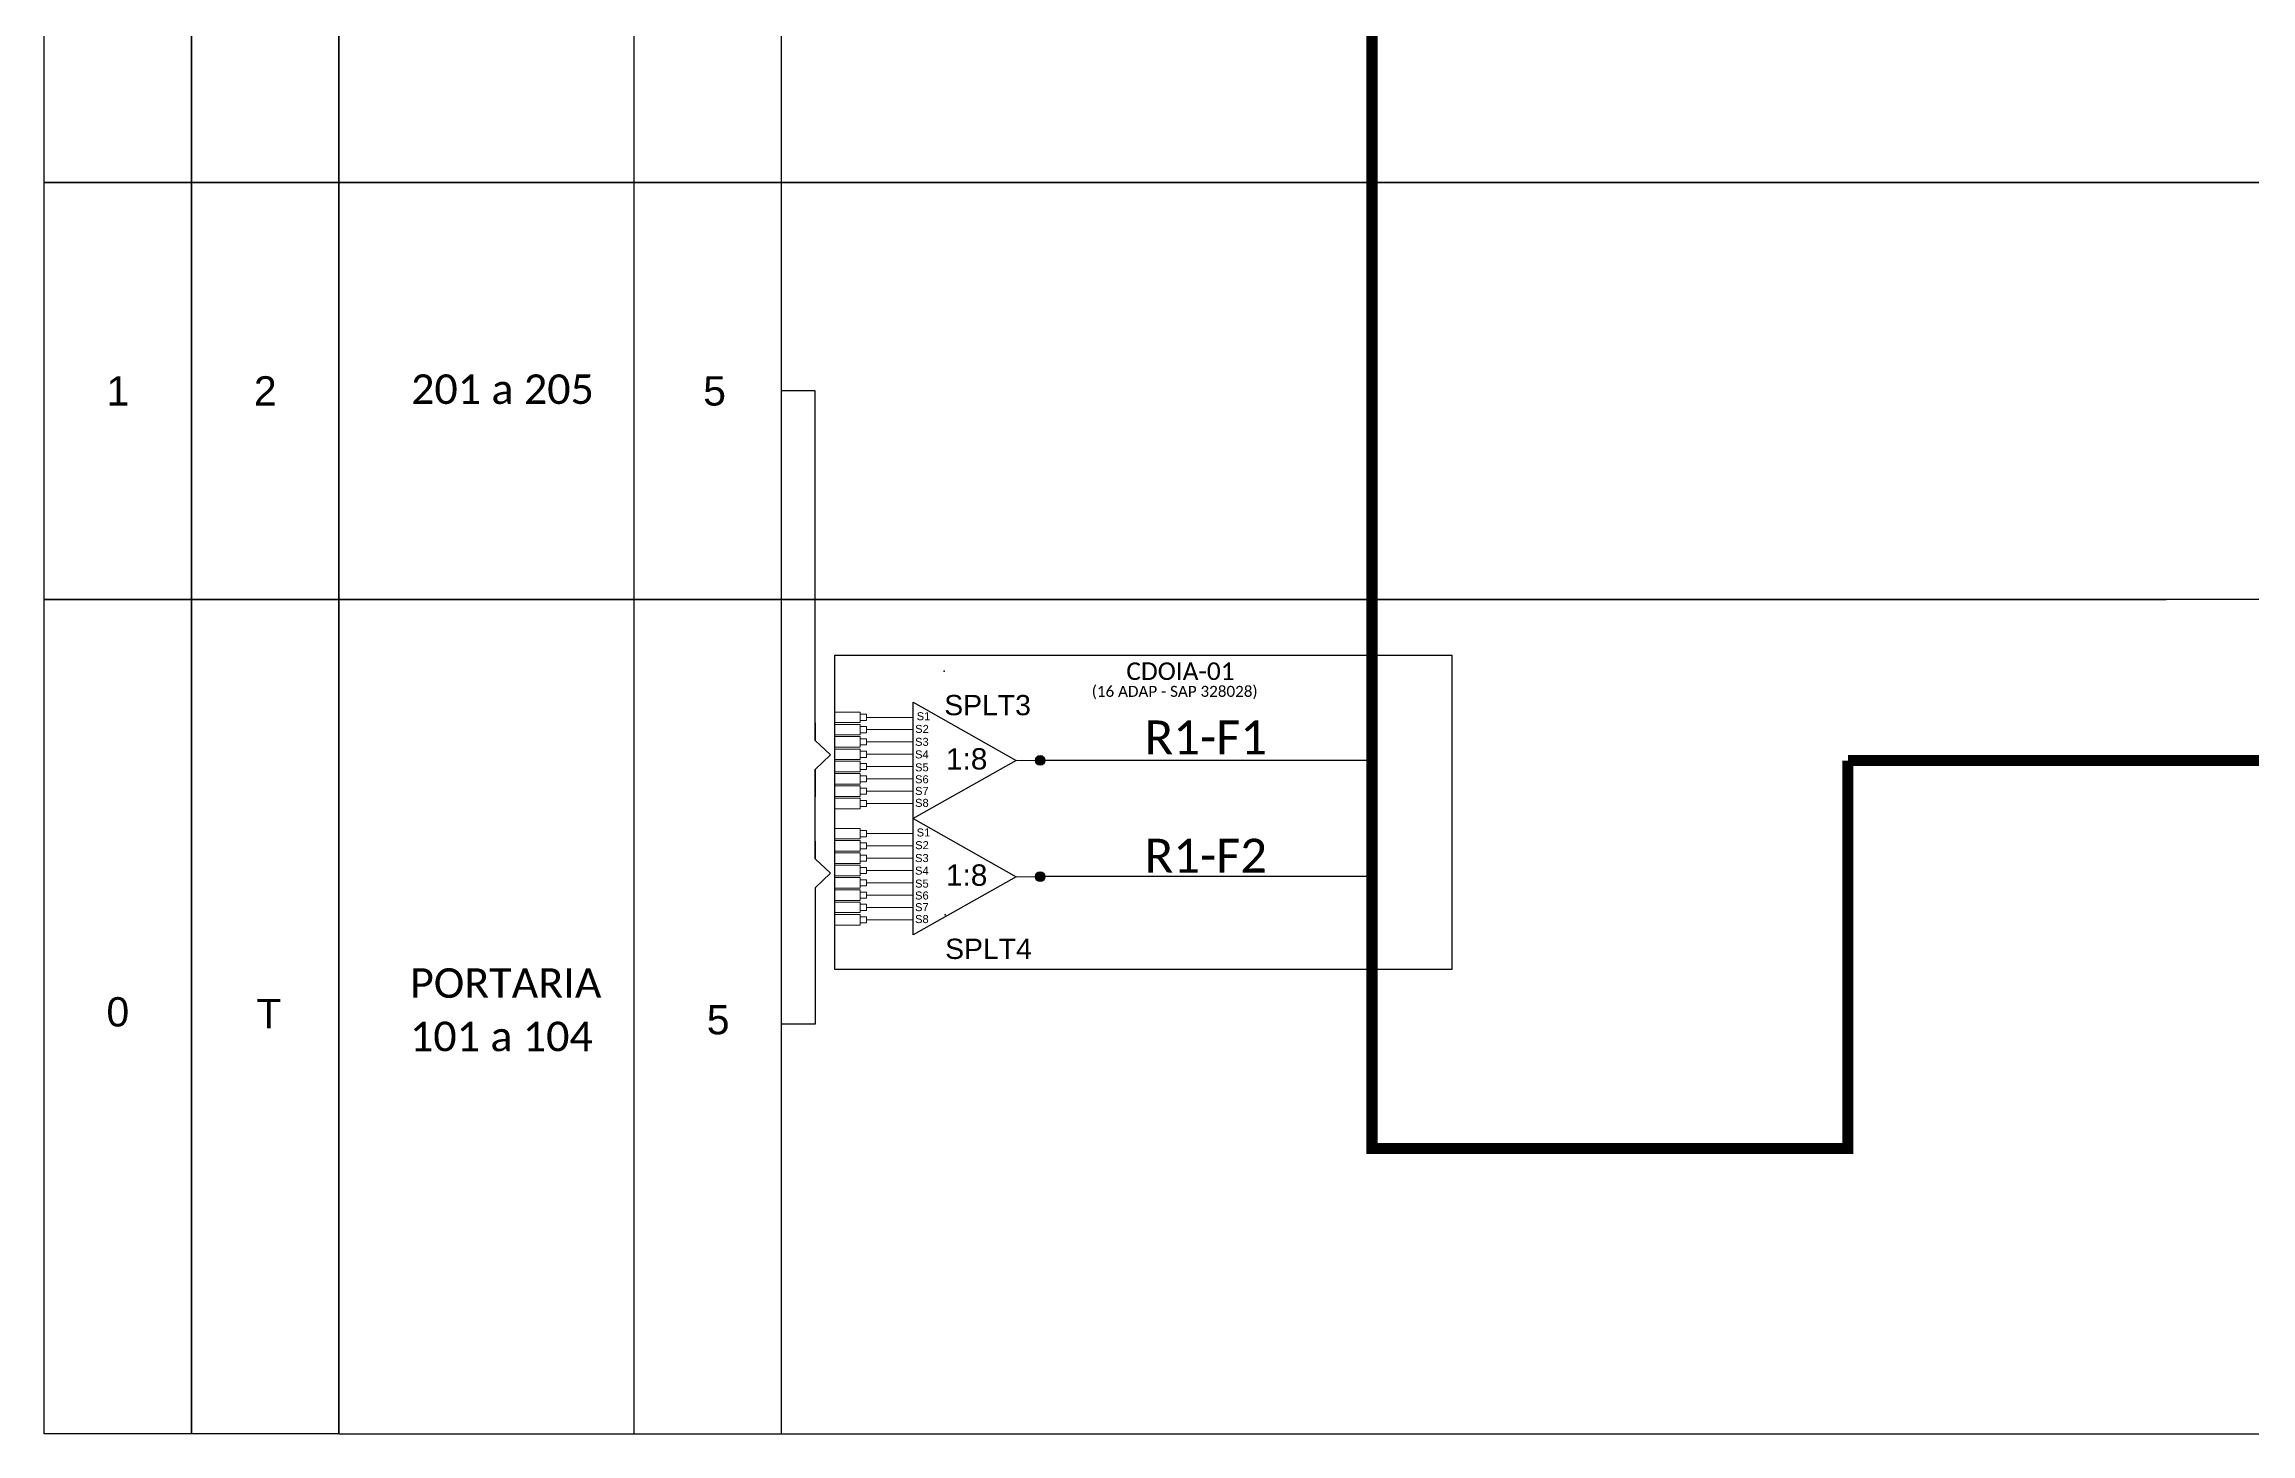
# Model space of a CAD drawing. Header units: metres. Extents: x -0.4 to 58.6, y 1.4 to 43.1.
# Drawn here: x 41.82 to 48.67, y 30.05 to 34.36 of the extents above; entities that cross this region are included whole.
import ezdxf
from ezdxf.enums import TextEntityAlignment as Align

# ---------------------------------------------------------------- set-up
doc = ezdxf.new("R2010")
doc.units = ezdxf.units.M
doc.styles.add('ARIAL', font='arial.ttf')
doc.styles.add('WMF-Calibri0', font='calibri.ttf')

# ---------------------------------------------------------------- blocks, each defined once
blk = doc.blocks.new('SPLT_1-8_SC-APC_ESQ')
at = {"color": 3, "lineweight": 0}
for points in [[(2.41, -3.02), (0, -3.02)], [(2.41, -4), (0, -4)], [(2.41, -3.02), (2.41, -4)], [(2.99, -3.51), (7.37, -3.51)], [(2.41, -4.17), (0, -4.17)], [(2.41, -5.16), (0, -5.16)], [(2.41, -5.32), (0, -5.32)], [(2.41, -4.17), (2.41, -5.16)], [(2.41, -5.32), (2.41, -6.31)], [(7.37, -4.66), (2.99, -4.66)], [(7.37, -5.82), (2.99, -5.82)], [(2.41, -6.31), (0, -6.31)], [(2.41, -6.48), (0, -6.48)], [(2.41, -7.46), (0, -7.46)], [(2.41, -7.63), (0, -7.63)], [(2.41, -6.48), (2.41, -7.46)], [(2.41, -7.63), (2.41, -8.62)], [(7.37, -6.97), (2.99, -6.97)], [(7.37, -8.12), (2.99, -8.12)], [(2.41, -8.62), (0, -8.62)], [(2.41, -8.78), (0, -8.78)], [(2.41, -9.77), (0, -9.77)], [(2.41, -9.94), (0, -9.94)], [(2.41, -8.78), (2.41, -9.77)], [(2.41, -9.94), (2.41, -10.92)], [(7.37, -9.28), (2.99, -9.28)], [(2.41, -10.92), (0, -10.92)], [(2.41, -11.09), (0, -11.09)], [(2.41, -12.08), (0, -12.08)], [(2.41, -11.09), (2.41, -12.08)], [(7.37, -10.43), (2.99, -10.43)], [(7.37, -11.58), (2.99, -11.58)]]:
    blk.add_lwpolyline(points, dxfattribs=at)
for points in [[(2.99, -3.22), (2.41, -3.22), (2.41, -3.8), (2.99, -3.8)], [(2.99, -4.38), (2.41, -4.38), (2.41, -4.95), (2.99, -4.95)], [(2.99, -5.53), (2.41, -5.53), (2.41, -6.1), (2.99, -6.1)], [(2.99, -6.68), (2.41, -6.68), (2.41, -7.26), (2.99, -7.26)], [(2.99, -7.84), (2.41, -7.84), (2.41, -8.41), (2.99, -8.41)], [(2.99, -8.99), (2.41, -8.99), (2.41, -9.56), (2.99, -9.56)], [(2.99, -10.14), (2.41, -10.14), (2.41, -10.72), (2.99, -10.72)], [(2.99, -11.3), (2.41, -11.3), (2.41, -11.87), (2.99, -11.87)]]:
    blk.add_lwpolyline(points, close=True, dxfattribs=at)
at = {"color": 1}
blk.add_lwpolyline([(7.37, -2.1), (17.04, -7.55), (7.37, -13), (7.37, -2.1)], dxfattribs=at)
at = {"color": 1, "lineweight": 0}
blk.add_lwpolyline([(17.04, -7.55), (19.26, -7.55)], dxfattribs=at)
at = {"color": 1, "style": 'ARIAL'}
for s, height, p in [('S1', 0.75, (7.7, -3.78)), ('S3', 0.75, (7.55, -6.18)), ('S2', 0.75, (7.56, -4.97)), ('S5', 0.75, (7.55, -8.57)), ('S4', 0.75, (7.55, -7.36)), ('1:8', 2, (10.45, -8.4)), ('S6', 0.75, (7.55, -9.69)), ('S7', 0.75, (7.55, -10.78)), ('S8', 0.75, (7.55, -11.9))]:
    blk.add_text(s, height=height, dxfattribs=at).set_placement(p)
blk = doc.blocks.new('A$C415C251F')
at = {"color": 3}
blk.add_point((0, 0), dxfattribs=at)
blk = doc.blocks.new('LEG_CDOIA8_C-SPLT_DIR')
at = {"color": 3}
blk.add_blockref('A$C415C251F', (0, 0), dxfattribs=at)
at = {"color": 1, "style": 'WMF-Calibri0', "flags": 4}
blk.add_attdef('CDO', (-26.84, -2.61), '', height=2, dxfattribs=at)
blk.add_attdef('MODELO', text='', height=1.5, dxfattribs=at).set_placement((-22.23, -4.54), align=Align.CENTER)
at = {"style": 'ARIAL', "flags": 4}
blk.add_attdef('SPLITAGEM', text='', height=1.5, dxfattribs=at).set_placement((-18.36, -12.59), align=Align.CENTER)
blk = doc.blocks.new('SPLITTER_')
blk.add_point((0, 0))
at = {"style": 'ARIAL', "flags": 4}
blk.add_attdef('SPLT', (0, -3.26), '', height=1.5, dxfattribs=at)

msp = doc.modelspace()

# ---------------------------------------------------------------- hatches: boundary and pattern name
h = msp.add_hatch(color=3)
h.dxf.hatch_style = 1
edge = h.paths.add_edge_path()
edge.add_arc((44.9081, 32.1373), 0.0149, 0, 360)
h = msp.add_hatch(color=3)
h.dxf.hatch_style = 1
edge = h.paths.add_edge_path()
edge.add_arc((44.9081, 31.7763), 0.0149, 0, 360)

# ---------------------------------------------------------------- linework, layer by layer
for p, q in [((42.2739, 33.9316), (42.7315, 33.9316)), ((42.2739, 32.6367), (42.2739, 33.9316)), ((42.7315, 33.9316), (48.3584, 33.9316)), ((42.7315, 32.6367), (42.7315, 33.9316)), ((42.7315, 33.9316), (42.7315, 32.6367)), ((48.3584, 33.9316), (56.6207, 33.9316)), ((41.8162, 32.6367), (42.2739, 32.6367)), ((41.8162, 31.3418), (41.8162, 32.6367)), ((42.7315, 32.6367), (42.2739, 32.6367)), ((42.2739, 32.6367), (42.7315, 32.6367)), ((42.2739, 31.3418), (42.2739, 32.6367)), ((42.2739, 32.6367), (42.2739, 31.3418)), ((42.7315, 32.6367), (48.403, 32.6367)), ((42.7315, 31.3418), (42.7315, 32.6367)), ((42.7315, 32.6367), (42.7315, 31.3418)), ((48.6134, 32.6367), (42.7315, 32.6367)), ((56.6207, 32.6367), (48.6134, 32.6367)), ((41.8162, 30.0469), (41.8162, 31.3418)), ((42.2739, 30.0469), (42.2739, 31.3418)), ((42.2739, 31.3418), (42.2739, 30.0469)), ((42.7315, 30.0469), (42.7315, 31.3418)), ((42.7315, 31.3418), (42.7315, 30.0469)), ((42.2739, 30.0469), (41.8162, 30.0469)), ((42.7315, 30.0469), (42.2739, 30.0469))]:
    msp.add_line(p, q)
for points in [[(43.6468, 41.7009), (43.6468, 31.3418)], [(44.1045, 41.7009), (44.1045, 31.3418)], [(43.6468, 40.406), (43.6468, 30.0469)], [(44.1045, 40.406), (44.1045, 30.0469)], [(42.7315, 30.0469), (57.0783, 30.0469)]]:
    msp.add_lwpolyline(points)
at = {"color": 5, "const_width": 0.0346}
for points in [[(45.938, 31.7765), (45.938, 39.8974)], [(45.938, 31.7765), (45.938, 30.9324), (47.4154, 30.9324), (47.4154, 32.1368)], [(50.8716, 32.1368), (47.4154, 32.1368)]]:
    msp.add_lwpolyline(points, dxfattribs=at)
for points in [[(41.8162, 35.2265), (42.2739, 35.2265), (42.2739, 33.9316), (41.8162, 33.9316)], [(42.2739, 35.2265), (42.7315, 35.2265), (42.7315, 33.9316), (42.2739, 33.9316)], [(42.7315, 35.2265), (56.6207, 35.2265), (56.6207, 33.9316), (42.7315, 33.9316)], [(41.8162, 33.9316), (42.2739, 33.9316), (42.2739, 32.6367), (41.8162, 32.6367)]]:
    msp.add_lwpolyline(points, close=True)
at = {"color": 3}
for points in [[(44.21, 32.1996), (44.21, 33.2841), (44.1045, 33.2841)], [(44.21, 32.2541), (44.21, 32.1996), (44.257, 32.1543), (44.21, 32.1091), (44.21, 32.0238)], [(44.21, 31.8322), (44.21, 32.1091)], [(44.21, 31.8867), (44.21, 31.8322), (44.257, 31.7869), (44.21, 31.7417), (44.21, 31.6564)], [(44.21, 31.6564), (44.21, 31.3181), (44.1045, 31.3181)]]:
    msp.add_lwpolyline(points, dxfattribs=at)
at = {"color": 1}
msp.add_lwpolyline([(44.2707, 32.4643), (46.186, 32.4643), (46.186, 31.488), (44.2707, 31.488)], close=True, dxfattribs=at)
at = {"color": 5}
for points in [[(45.938, 32.1375), (44.9074, 32.1375)], [(45.938, 31.7765), (44.9074, 31.7765)]]:
    msp.add_lwpolyline(points, dxfattribs=at)
at = {"color": 3}
for centre in [(44.9081, 32.1373), (44.9081, 31.7763)]:
    msp.add_circle(centre, 0.0149, dxfattribs=at)

# ---------------------------------------------------------------- block references
ref = msp.add_blockref('SPLITTER_', (44.6104, 32.4144), dxfattribs=dict(xscale=0.04197507350400001, yscale=0.04197507350400001, zscale=0.04197507350400001))
ref.add_attrib('SPLT', 'SPLT3', (44.6104, 32.2775), dxfattribs={"height": 0.06296, "style": 'ARIAL'})
ref = msp.add_blockref('LEG_CDOIA8_C-SPLT_DIR', (45.9304, 32.458), dxfattribs=dict(at, xscale=0.02720606616, yscale=0.02720606616, zscale=0.02720606616))
ref.add_attrib('CDO', 'CDOIA-01', (45.1756, 32.387), dxfattribs={"color": 1, "height": 0.05441, "style": 'WMF-Calibri0'})
ref.add_attrib('MODELO', '(16 ADAP - SAP 328028)', dxfattribs={"color": 1, "height": 0.034008, "style": 'WMF-Calibri0'}).set_placement((45.3256, 32.3346), align=Align.CENTER)
at = {"xscale": 0.03311642880000753, "yscale": 0.03311642880000753, "zscale": 0.03311642880000001}
for p in [(44.2696, 32.3872), (44.2696, 32.0264)]:
    msp.add_blockref('SPLT_1-8_SC-APC_ESQ', p, dxfattribs=at)
ref = msp.add_blockref('SPLITTER_', (44.6132, 31.6578), dxfattribs=dict(xscale=0.04197507350400001, yscale=0.04197507350400001, zscale=0.04197507350400001))
ref.add_attrib('SPLT', 'SPLT4', (44.6132, 31.521), dxfattribs={"height": 0.06296, "style": 'ARIAL'})

# ---------------------------------------------------------------- texts
at = {"style": 'WMF-Calibri0'}
for s, p in [('201 a 205', (42.9554, 33.2438)), ('PORTARIA', (42.952, 31.4004)), ('101 a 104', (42.952, 31.2348))]:
    msp.add_text(s, height=0.09163, dxfattribs=at).set_placement(p)
at = {"color": 5, "style": 'WMF-Calibri0'}
for s, p in [('R1-F1', (45.2324, 32.1563)), ('R1-F2', (45.2324, 31.7893))]:
    msp.add_text(s, height=0.10494, dxfattribs=at).set_placement(p)
at = {"style": 'ARIAL', "flags": 12}
for tag, p in [('1', (42.045, 33.2842)), ('2', (42.5027, 33.2842)), ('5', (43.8974, 33.2842)), ('0', (42.045, 31.3569)), ('T', (42.5137, 31.3515)), ('5', (43.9085, 31.3325))]:
    msp.add_attdef(tag, text='XX', height=0.09096, dxfattribs=at).set_placement(p, align=Align.MIDDLE_CENTER)

doc.saveas('drawing.dxf')
